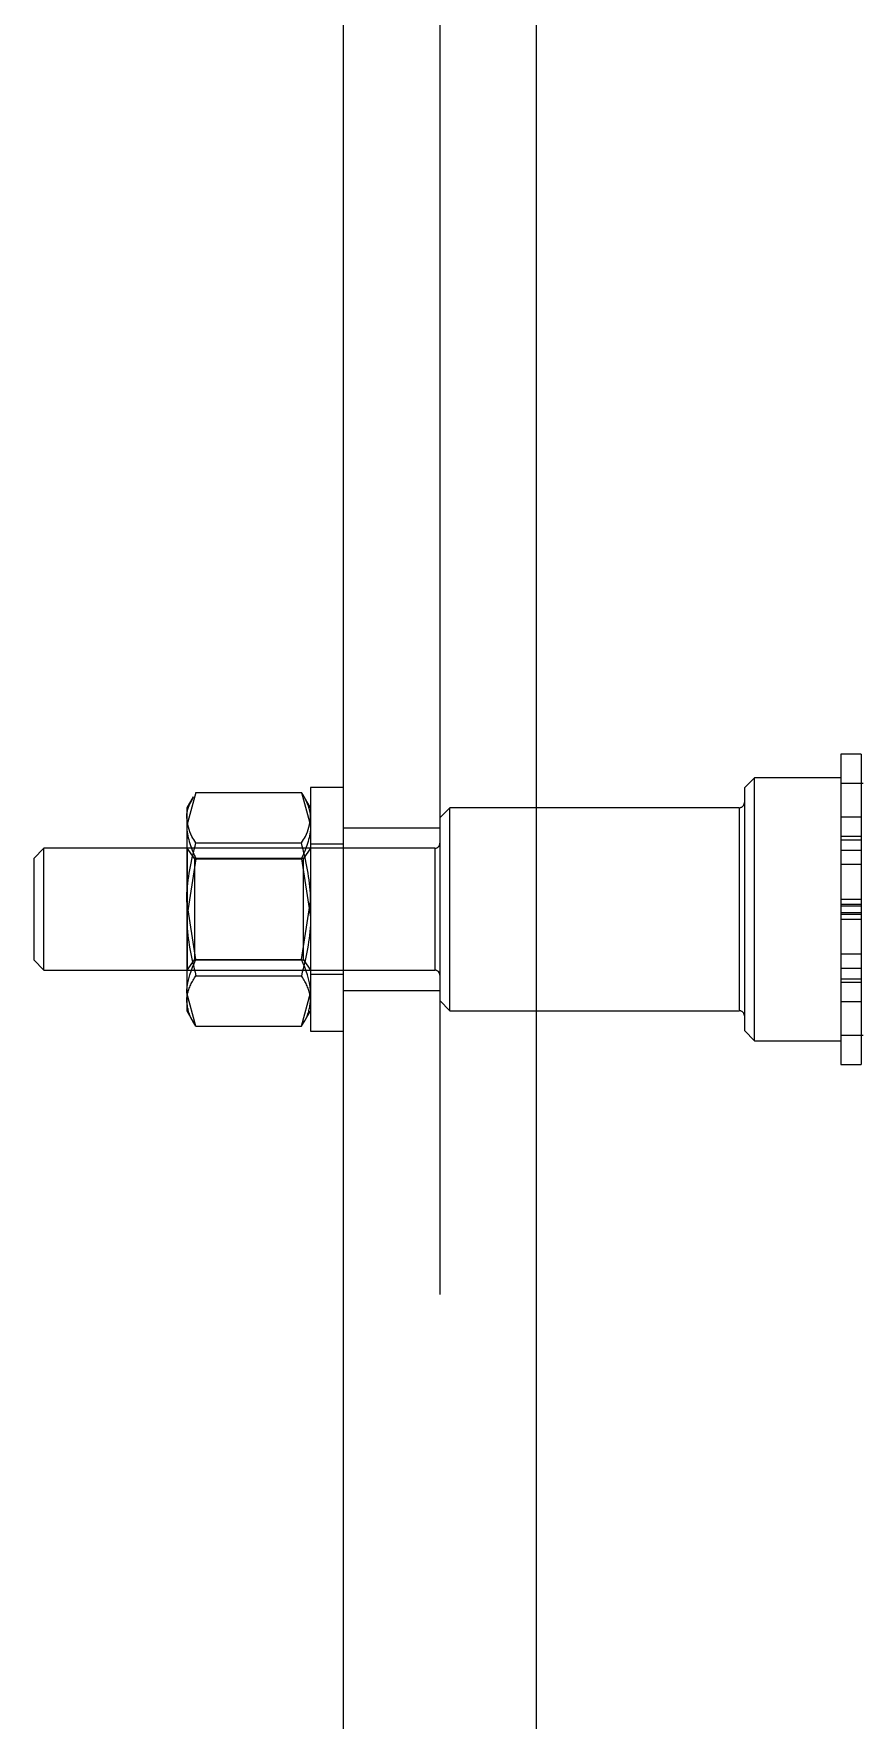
# Model space of a CAD drawing. Header units: metres. Extents: x 0 to 63075, y 0 to 44550.
# Drawn here: x 13879.5 to 13920.3, y 28815.4 to 28898.5 of the extents above; entities that cross this region are included whole.
import ezdxf

# ---------------------------------------------------------------- set-up
doc = ezdxf.new("R2010")
doc.units = ezdxf.units.M
doc.header["$LTSCALE"] = 75
doc.linetypes.add('HIDDEN2', pattern=[4.7625, 3.175, -1.5875])
for name, color, linetype in [('SDM', 7, 'Continuous'), ('SL4', 4, 'Continuous'), ('ST1', 7, 'HIDDEN2')]:
    doc.layers.add(name, color=color, linetype=linetype)

# ---------------------------------------------------------------- blocks, each defined once
blk = doc.blocks.new('A$Cb6dca9d5')
at = {"layer": 'SL4'}
for p, q in [((48.235, 2334.737), (48.235, 1009.762)), ((57.76, 1009.762), (57.76, 2334.737)), ((48.235, 2121.58), (46.635, 2121.58)), ((46.635, 2121.58), (46.635, 2109.58)), ((40.846, 2121.118), (40.535, 2120.58)), ((40.982, 2121.335), (46.188, 2121.335)), ((46.635, 2120.58), (46.324, 2121.118)), ((40.535, 2120.58), (40.535, 2120.094)), ((40.535, 2120.094), (40.535, 2115.975)), ((33.5, 2118.58), (33, 2118.08)), ((40.535, 2118.58), (33.5, 2118.58)), ((33.5, 2112.58), (33.5, 2118.58)), ((40.982, 2118.853), (46.188, 2118.853)), ((33, 2118.08), (33, 2113.08)), ((40.982, 2113.098), (40.535, 2115.975)), ((40.535, 2115.975), (40.535, 2111.461)), ((46.188, 2113.098), (46.635, 2115.975)), ((33, 2113.08), (33.5, 2112.58)), ((33.5, 2112.58), (40.535, 2112.58)), ((40.982, 2113.098), (46.188, 2113.098)), ((40.982, 2109.825), (40.535, 2111.461)), ((40.535, 2111.461), (40.535, 2110.58)), ((46.188, 2109.825), (46.635, 2111.461)), ((40.535, 2110.58), (40.846, 2110.042)), ((40.982, 2109.825), (40.838, 2110.062)), ((46.188, 2109.825), (46.332, 2110.062)), ((46.324, 2110.042), (46.635, 2110.58)), ((40.982, 2109.825), (46.188, 2109.825)), ((46.635, 2109.58), (48.235, 2109.58))]:
    blk.add_line(p, q, dxfattribs=at)
for points, knots in [([(40.535, 2120.094), (40.54, 2120.207), (40.557, 2120.547), (40.747, 2120.877), (40.874, 2121.098)], [0, 0, 0, 0, 0.332546, 1, 1, 1, 1]), ([(46.635, 2120.094), (46.628, 2120.207), (46.604, 2120.627), (46.364, 2121.036), (46.188, 2121.335)], [0, 0, 0, 0, 0.268634, 1, 1, 1, 1]), ([(40.982, 2118.853), (40.914, 2118.957), (40.652, 2119.362), (40.585, 2119.782), (40.535, 2120.094)], [0, 0, 0, 0, 0.257551, 1, 1, 1, 1]), ([(46.188, 2118.853), (46.256, 2118.957), (46.518, 2119.362), (46.585, 2119.782), (46.635, 2120.094)], [0, 0, 0, 0, 0.257551, 1, 1, 1, 1]), ([(40.535, 2115.975), (40.535, 2116.044), (40.542, 2117.015), (40.77, 2117.968), (40.982, 2118.853)], [0, 0, 0, 0, 0.070201, 1, 1, 1, 1]), ([(46.635, 2115.975), (46.635, 2116.044), (46.628, 2117.015), (46.4, 2117.968), (46.188, 2118.853)], [0, 0, 0, 0, 0.070201, 1, 1, 1, 1]), ([(40.535, 2111.461), (40.535, 2111.5), (40.542, 2112.053), (40.77, 2112.594), (40.982, 2113.098)], [0, 0, 0, 0, 0.070201, 1, 1, 1, 1]), ([(46.635, 2111.461), (46.635, 2111.5), (46.628, 2112.053), (46.4, 2112.594), (46.188, 2113.098)], [0, 0, 0, 0, 0.070201, 1, 1, 1, 1])]:
    blk.add_open_spline(points, degree=3, knots=knots, dxfattribs=at)
at = {"layer": 'ST1'}
for p, q in [((52.998, 2334.737), (52.998, 1009.762)), ((57.76, 1009.762), (57.76, 2334.737)), ((72.755, 2123.223), (72.755, 2107.937)), ((73.755, 2123.223), (72.755, 2123.223)), ((73.755, 2123.223), (73.755, 2107.937)), ((68.5, 2122.055), (68, 2121.555)), ((68.5, 2109.105), (68.5, 2122.055)), ((72.755, 2122.055), (68.5, 2122.055)), ((73.855, 2121.78), (72.755, 2121.78)), ((73.755, 2121.78), (72.755, 2121.78)), ((40.982, 2121.335), (40.535, 2119.699)), ((46.188, 2121.335), (46.635, 2119.699)), ((68, 2121.555), (68, 2109.605)), ((53.5, 2120.58), (53, 2120.08)), ((53, 2120.08), (53, 2111.08)), ((53.5, 2110.58), (53.5, 2120.58)), ((67.75, 2120.58), (53.5, 2120.58)), ((67.75, 2120.58), (67.75, 2110.627)), ((72.755, 2120.127), (73.755, 2120.127)), ((52.998, 2119.58), (48.235, 2119.58)), ((72.755, 2119.176), (73.755, 2119.176)), ((52.75, 2118.58), (40.535, 2118.58)), ((40.56, 2118.58), (40.535, 2118.58)), ((40.56, 2118.58), (40.56, 2112.58)), ((40.911, 2118.08), (40.56, 2118.58)), ((46.635, 2118.58), (46.285, 2118.08)), ((48.235, 2118.78), (46.635, 2118.78)), ((52.75, 2118.58), (52.75, 2112.58)), ((72.755, 2119.001), (73.755, 2119.001)), ((72.755, 2118.484), (73.755, 2118.484)), ((40.982, 2118.062), (40.535, 2115.185)), ((40.911, 2118.08), (40.911, 2117.837)), ((46.285, 2118.08), (40.911, 2118.08)), ((40.911, 2117.837), (40.911, 2113.08)), ((40.982, 2118.062), (46.188, 2118.062)), ((46.188, 2118.062), (46.635, 2115.185)), ((46.285, 2113.08), (46.285, 2118.08)), ((73.755, 2117.78), (72.755, 2117.78)), ((72.755, 2116.08), (73.755, 2116.08)), ((72.755, 2115.83), (73.755, 2115.83)), ((72.755, 2115.741), (73.755, 2115.741)), ((72.755, 2115.419), (73.755, 2115.419)), ((72.755, 2115.33), (73.755, 2115.33)), ((73.755, 2115.08), (72.755, 2115.08)), ((72.755, 2113.38), (73.755, 2113.38)), ((40.535, 2112.58), (52.75, 2112.58)), ((40.535, 2112.58), (40.56, 2112.58)), ((40.56, 2112.58), (40.911, 2113.08)), ((40.911, 2113.08), (46.285, 2113.08)), ((46.285, 2113.08), (46.635, 2112.58)), ((72.755, 2112.676), (73.755, 2112.676)), ((40.982, 2112.307), (46.188, 2112.307)), ((46.635, 2112.38), (48.235, 2112.38)), ((72.755, 2112.159), (73.755, 2112.159)), ((72.755, 2111.984), (73.755, 2111.984)), ((48.235, 2111.58), (52.998, 2111.58)), ((53, 2111.08), (53.5, 2110.58)), ((72.755, 2111.033), (73.755, 2111.033)), ((53.5, 2110.58), (67.75, 2110.58)), ((68, 2109.605), (68.5, 2109.105)), ((72.755, 2109.38), (73.855, 2109.38)), ((72.755, 2109.38), (73.755, 2109.38)), ((68.5, 2109.105), (72.755, 2109.105)), ((72.755, 2107.937), (73.755, 2107.937))]:
    blk.add_line(p, q, dxfattribs=at)
for centre, start, end in [((67.75, 2120.83), 270, 0), ((52.75, 2118.83), 270, 0), ((52.75, 2112.33), 0, 90), ((67.75, 2110.33), 0, 90)]:
    blk.add_arc(centre, 0.25, start, end, dxfattribs=at)
for points, knots in [([(40.535, 2119.699), (40.535, 2119.66), (40.542, 2119.107), (40.77, 2118.566), (40.982, 2118.062)], [0, 0, 0, 0, 0.070201, 1, 1, 1, 1]), ([(46.635, 2119.699), (46.635, 2119.66), (46.628, 2119.107), (46.4, 2118.566), (46.188, 2118.062)], [0, 0, 0, 0, 0.070201, 1, 1, 1, 1]), ([(40.535, 2115.185), (40.535, 2115.116), (40.542, 2114.145), (40.77, 2113.192), (40.982, 2112.307)], [0, 0, 0, 0, 0.070201, 1, 1, 1, 1]), ([(46.635, 2115.185), (46.635, 2115.116), (46.628, 2114.145), (46.4, 2113.192), (46.188, 2112.307)], [0, 0, 0, 0, 0.070201, 1, 1, 1, 1]), ([(40.535, 2111.066), (40.542, 2111.179), (40.566, 2111.599), (40.806, 2112.008), (40.982, 2112.307)], [0, 0, 0, 0, 0.2686336, 1, 1, 1, 1]), ([(46.635, 2111.066), (46.628, 2111.179), (46.604, 2111.599), (46.364, 2112.008), (46.188, 2112.307)], [0, 0, 0, 0, 0.2686336, 1, 1, 1, 1]), ([(40.838, 2110.062), (40.822, 2110.088), (40.621, 2110.414), (40.576, 2110.753), (40.535, 2111.066)], [0, 0, 0, 0, 0.07729, 1, 1, 1, 1]), ([(46.332, 2110.062), (46.348, 2110.088), (46.549, 2110.414), (46.594, 2110.753), (46.635, 2111.066)], [0, 0, 0, 0, 0.07729, 1, 1, 1, 1])]:
    blk.add_open_spline(points, degree=3, knots=knots, dxfattribs=at)

msp = doc.modelspace()

# ---------------------------------------------------------------- block references
at = {"layer": 'SDM'}
msp.add_blockref('A$Cb6dca9d5', (13846.469, 26739.769), dxfattribs=at)

doc.saveas('drawing.dxf')
